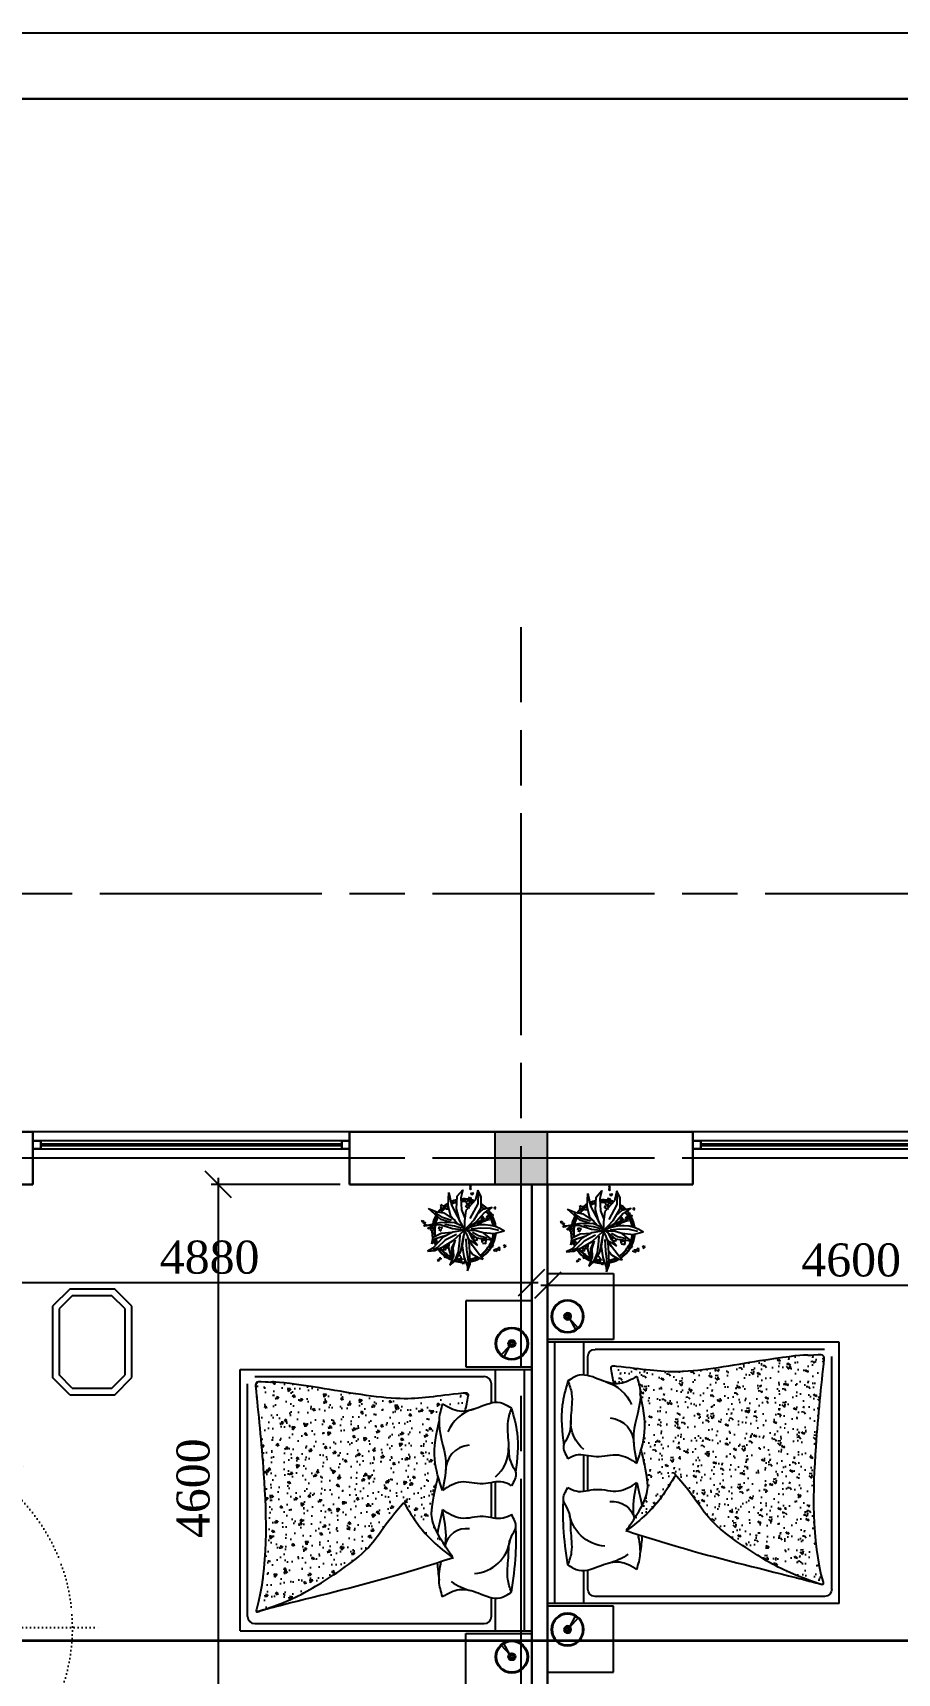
# Model space of a CAD drawing. Header units: inches. Extents: x 2870606 to 3671143, y -733551 to -473558.
# Drawn here: x 3389145 to 3395694, y -504323 to -491903 of the extents above; entities that cross this region are included whole.
import ezdxf

# ---------------------------------------------------------------- set-up
doc = ezdxf.new("R2010")
doc.units = ezdxf.units.IN
doc.header["$MEASUREMENT"] = 0
for name, pattern in [('ACAD_ISO07W100', [3, 0, -3]), ('ACAD_ISO08W100', [36, 24, -3, 6, -3]), ('NIEIOIAY', [0])]:
    doc.linetypes.add(name, pattern=pattern)
for name, color, linetype in [('100_FURNITURE', 25, 'Continuous'), ('A_Windows', 160, 'Continuous'), ('Trees', 92, 'Continuous')]:
    doc.layers.add(name, color=color, linetype=linetype)
doc.layers.add('Cashpo', color=25, linetype='Continuous', lineweight=25)
doc.styles.add('J~stule', font='dutch.ttf')
doc.dimstyles.new('J~style', dxfattribs={"dimscale": 100, "dimtxt": 2.5, "dimasz": 2, "dimexe": 0.55, "dimexo": 0.725, "dimtad": 1, "dimdec": 0, "dimdsep": 46, "dimtxsty": 'J~stule', "dimblk": 'OBLIQUE', "dimcen": 2, "dimdle": 0.5, "dimadec": 0, "dimazin": 0, "dimtfac": 1, "dimtdec": 0, "dimtmove": 0, "dimatfit": 3, "dimfxl": 1, "dimarcsym": 0})

# ---------------------------------------------------------------- blocks, each defined once
blk = doc.blocks.new('_Oblique')
at = {"color": 0, "linetype": 'ByBlock', "lineweight": -2}
blk.add_line((-0.5, -0.5), (0.5, 0.5), dxfattribs=at)
blk = doc.blocks.new('*D633')
at = {"color": 0, "lineweight": -2, "transparency": 16777216}
for p, q in [((3391473, -500623), (3390496, -500623)), ((3390551, -505273), (3390551, -500573)), ((3391435, -505223), (3390496, -505223))]:
    blk.add_line(p, q, dxfattribs=at)
at = {"layer": 'Defpoints', "color": 0, "lineweight": 35, "transparency": 16777216}
for p in [(3390551, -500623), (3391545, -500623), (3391507, -505223)]:
    blk.add_point(p, dxfattribs=at)
at = {"color": 0, "lineweight": -2, "transparency": 16777216, "xscale": 200, "yscale": 200, "zscale": 200}
for p, rotation in [((3390551, -500623), 90), ((3390551, -505223), 270)]:
    blk.add_blockref('_Oblique', p, dxfattribs=dict(at, rotation=rotation))
at = {"color": 0, "transparency": 16777216, "insert": (3390361, -502923), "char_height": 250, "attachment_point": 5, "rotation": 90, "style": 'J~stule'}
blk.add_mtext('4600', dxfattribs=at)
blk = doc.blocks.new('iy6tito6ot76o')
at = {"layer": '100_FURNITURE'}
h = blk.add_hatch(dxfattribs=at)
h.set_pattern_fill('AR-CONC', color=256, angle=180, style=0)
h.set_pattern_definition([(230, (2869573.83, 216895.09), (-182.18467, 15.9391), [19.05, -209.55]), (175, (2869573.83, 216895.1), (35.2428, -191.05664), [15.24, -167.64]), (280.451, (2869558.65, 216896.42), (-146.9425, -175.1167), [16.19, -178.09]), (226.1842, (2869573.83, 216844.3), (-271.079, 42.0423), [28.575, -314.325]), (276.6356, (2869551.24, 216847.8), (-237.4042, -247.4256), [24.285, -267.135]), (171.184, (2869573.83, 216844.3), (-237.4046, -247.4251), [22.86, -251.46]), (201, (2869548.43, 216856.99), (-151.6149, 102.2655), [19.05, -209.55]), (146, (2869548.43, 216857), (-61.802, -184.188), [15.24, -167.64]), (251.4514, (2869535.8, 216865.51), (-213.4165, -81.92286), [16.19, -178.09]), (217.5, (2869573.83, 216895.09), (-3.0886, -84.55504), [0, -165.608, 0, -170.18, 0, -168.275]), (187.5, (2869573.83, 216895.09), (-66.81966, -100.18057), [0, -97.028, 0, -161.798, 0, -64.135]), (147.5, (2869630.474, 216895.09), (-135.590595, 5.72874), [0, -63.5, 0, -198.12, 0, -262.89]), (137.5, (2869655.87, 216895.09), (-148.12918, -25.4265), [0, -82.55, 0, -131.572, 0, -186.69])])
edge = h.paths.add_edge_path()
edge.add_spline(control_points=[(2850367, 262864), (2850389, 262655), (2850441, 262170), (2850464, 261480), (2850367, 261149), (2850389, 261157), (2850404, 261162), (2850405, 261162)], knot_values=[5766.267478, 5766.267478, 5766.267478, 5766.267478, 6326.544882, 7063.125625, 7075.853468, 7104.137891, 7105.215597, 7105.215597, 7105.215597, 7105.215597], degree=3, periodic=0)
edge.add_spline(control_points=[(2850405, 261162), (2850593, 261225), (2850752, 261296), (2851288, 261646), (2851309, 261782), (2851491, 261983), (2851582, 261825), (2851683, 261708), (2851788, 261619), (2851870, 261557), (2851833, 261609), (2851812, 261639), (2851803, 261654)], knot_values=[7105.215597, 7105.215597, 7105.215597, 7105.215597, 7482.255608, 7822.118426, 8365.070605, 8376.683952, 8384.467459, 8620.875161, 8806.816714, 8824.217175, 8839.174614, 8855.523867, 8855.523867, 8855.523867, 8855.523867], degree=3, periodic=0)
edge.add_arc((2851966, 261616), 168, 526.9789, 526.98, ccw=False)
edge.add_spline(control_points=[(2851803, 261654), (2851779, 261690), (2851761, 261721), (2851746, 261748)], knot_values=[8855.523867, 8855.523867, 8855.523867, 8855.523867, 8895.532423, 8895.532423, 8895.532423, 8895.532423], degree=3, periodic=0)
edge.add_spline(control_points=[(2851746, 261748), (2851694, 261847), (2851704, 261964), (2851730, 262097), (2851752, 262174)], knot_values=[8895.532423, 8895.532423, 8895.532423, 8895.532423, 9041.086843, 9254.378307, 9254.378307, 9254.378307, 9254.378307], degree=3, periodic=0)
edge.add_spline(control_points=[(2851752, 262174), (2851739, 262219), (2851707, 262358), (2851737, 262502), (2851758, 262599)], knot_values=[94.285977, 94.285977, 94.285977, 94.285977, 220.862167, 485.908125, 485.908125, 485.908125, 485.908125], degree=3, periodic=0)
edge.add_spline(control_points=[(2851758, 262599), (2851758, 262604), (2851760, 262648), (2851772, 262691), (2851784, 262730)], knot_values=[0, 0, 0, 0, 13.110285, 122.324981, 122.324981, 122.324981, 122.324981], degree=3, periodic=0)
edge.add_spline(control_points=[(2851784, 262730), (2851826, 262706), (2851881, 262674), (2851941, 262674), (2851955, 262676)], knot_values=[0, 0, 0, 0, 126.546295, 167.288555, 167.288555, 167.288555, 167.288555], degree=3, periodic=0)
edge.add_spline(control_points=[(2851955, 262676), (2851965, 262711), (2851975, 262753), (2851982, 262813), (2851747, 262791), (2851480, 262735), (2850870, 262853), (2850439, 262907), (2850514, 262886), (2850371, 262899), (2850368, 262874), (2850367, 262864)], knot_values=[3985.05903, 3985.05903, 3985.05903, 3985.05903, 4080.88352, 4095.097586, 4129.948642, 4553.773643, 5047.299708, 5447.379817, 5706.978712, 5742.134282, 5766.267478, 5766.267478, 5766.267478, 5766.267478], degree=3, periodic=0)
for p, q in [((2852460, 263510), (2851960, 263510)), ((2851960, 263510), (2851960, 263009)), ((2852460, 263009), (2852460, 263510)), ((2852226, 263094), (2852294, 263170)), ((2852294, 263170), (2852245, 263080)), ((2850252, 261010), (2850252, 262990)), ((2850252, 262990), (2852460, 262990)), ((2850362, 262935), (2852100, 262935)), ((2851960, 263009), (2852460, 263009)), ((2852185, 262741), (2852185, 262990)), ((2852405, 261010), (2852405, 262990)), ((2852460, 261010), (2852460, 262990)), ((2850307, 261120), (2850307, 262880)), ((2852155, 262737), (2852155, 262880)), ((2852155, 261867), (2852155, 262132)), ((2852185, 261862), (2852185, 262137)), ((2852155, 261120), (2852155, 261263)), ((2852185, 261010), (2852185, 261258)), ((2850252, 261010), (2852460, 261010)), ((2850362, 261065), (2852100, 261065)), ((2851960, 260490), (2851960, 260990)), ((2851960, 260990), (2852460, 260990)), ((2852460, 260990), (2852460, 260490)), ((2852226, 260905), (2852294, 260830)), ((2852294, 260830), (2852245, 260920)), ((2852460, 260490), (2851960, 260490))]:
    blk.add_line(p, q, dxfattribs=at)
for centre, radius in [((2852309, 263185), 123), ((2852309, 263185), 117), ((2852309, 263185), 27), ((2852309, 263185), 21.3), ((2852309, 263185), 10), ((2852309, 260814), 123), ((2852309, 260814), 117), ((2852309, 260814), 27), ((2852309, 260814), 21.3), ((2852309, 260814), 10)]:
    blk.add_circle(centre, radius, dxfattribs=at)
for centre, radius, start, end in [((2852100, 262880), 55, 0, 90), ((2852103, 262398), 303, 106.1016, 156.9049), ((2852003, 262221), 196, 95.3037, 182.1083), ((2852009, 262387), 275, 310.1552, 1.8905), ((2851966, 261616), 168, 82.3063, 166.9792), ((2852005, 261737), 293, 274.1611, 352.3438), ((2852099, 261736), 432, 234.7782, 256.1183), ((2850362, 261120), 55, 180, 270), ((2852100, 261120), 55, 270, 0)]:
    blk.add_arc(centre, radius, start, end, dxfattribs=at)
for points, knots in [([(2851955, 262676), (2851965, 262711), (2851975, 262753), (2851982, 262813), (2851747, 262791), (2851480, 262735), (2850870, 262853), (2850439, 262907), (2850514, 262886), (2850371, 262899), (2850368, 262874), (2850367, 262864)], [3985.05903, 3985.05903, 3985.05903, 3985.05903, 4080.88352, 4095.097586, 4129.948642, 4553.773643, 5047.299708, 5447.379817, 5706.978712, 5742.134282, 5766.267478, 5766.267478, 5766.267478, 5766.267478]), ([(2850367, 262864), (2850389, 262655), (2850441, 262170), (2850464, 261480), (2850367, 261149), (2850586, 261222), (2850752, 261296), (2851288, 261646), (2851309, 261782), (2851491, 261983), (2851582, 261825), (2851683, 261708), (2851788, 261619), (2851870, 261557), (2851692, 261806), (2851700, 261943), (2851730, 262097), (2851752, 262174)], [5766.267478, 5766.267478, 5766.267478, 5766.267478, 6326.544882, 7063.125625, 7075.853468, 7104.137891, 7482.255608, 7822.118426, 8365.070605, 8376.683952, 8384.467459, 8620.875161, 8806.816714, 8824.217175, 8839.174614, 9041.086843, 9254.378307, 9254.378307, 9254.378307, 9254.378307]), ([(2851803, 261654), (2851806, 261671), (2851818, 261761), (2851799, 261852), (2851784, 261926)], [355.798164, 355.798164, 355.798164, 355.798164, 402.016842, 604.685285, 604.685285, 604.685285, 604.685285]), ([(2851784, 261269), (2851772, 261308), (2851747, 261396), (2851764, 261485), (2851775, 261535)], [0, 0, 0, 0, 109.214696, 246.634525, 246.634525, 246.634525, 246.634525])]:
    blk.add_open_spline(points, degree=3, knots=knots, dxfattribs=at)
for points in [[(2851784, 262730), (2851758, 262613), (2851809, 262295), (2851784, 262074)], [(2851784, 262730), (2851912, 262676), (2852055, 262702), (2852221, 262739), (2852306, 262696)], [(2852306, 262696), (2852278, 262599), (2852283, 262434), (2852306, 262275), (2852339, 262207), (2852306, 262109)], [(2852306, 262696), (2852349, 262509), (2852338, 262211)], [(2851784, 262074), (2851725, 262309), (2851758, 262599)], [(2852306, 262109), (2852244, 262136), (2852092, 262124), (2851923, 262136), (2851784, 262074)], [(2852306, 261890), (2852244, 261863), (2852092, 261875), (2851923, 261863), (2851784, 261926)], [(2852306, 261303), (2852278, 261400), (2852283, 261565), (2852306, 261724), (2852339, 261792), (2852306, 261890)], [(2852306, 261303), (2852339, 261586), (2852340, 261807)], [(2851867, 261563), (2851469, 261440), (2850580, 261207), (2850379, 261155)], [(2851784, 261269), (2851912, 261323), (2852055, 261297), (2852221, 261260), (2852306, 261303)]]:
    blk.add_spline(points, degree=3, dxfattribs=at)
for points in [[(2851784, 261926), (2851769, 261867), (2851755, 261808), (2851746, 261748)], [(2851744, 261525), (2851747, 261482), (2851753, 261439), (2851758, 261395)]]:
    blk.add_open_spline(points, degree=3, dxfattribs=at)
blk = doc.blocks.new('RIK6IR')
at = {"layer": '100_FURNITURE'}
for p, q in [((2806978, 163564), (2806849, 163435)), ((2806999, 163514), (2806899, 163414)), ((2807519, 163564), (2806978, 163564)), ((2807499, 163514), (2806999, 163514)), ((2807599, 163414), (2807499, 163514)), ((2807649, 163435), (2807519, 163564)), ((2806849, 163435), (2806849, 163094)), ((2806899, 163414), (2806899, 163114)), ((2807599, 163114), (2807599, 163414)), ((2807649, 163094), (2807649, 163435)), ((2806849, 163094), (2806978, 162964)), ((2806899, 163114), (2806999, 163014)), ((2807599, 163114), (2807499, 163014)), ((2807649, 163094), (2807519, 162964)), ((2806978, 162964), (2807519, 162964)), ((2806999, 163014), (2807499, 163014))]:
    blk.add_line(p, q, dxfattribs=at)
blk = doc.blocks.new('chdhdgh')
at = {"linetype": 'ACAD_ISO07W100', "ltscale": 10}
for q in [(2557764, -523235), (2558335, -524460), (2557764, -525686)]:
    blk.add_line((2556735, -524460), q, dxfattribs=at)
at = {"linetype": 'NIEIOIAY'}
for p, q in [((2557295, -523660), (2556735, -523660)), ((2557295, -523660), (2556735, -523660)), ((2556735, -523660), (2556735, -525260)), ((2557295, -523717), (2557295, -523660)), ((2557295, -523717), (2557295, -523660)), ((2557295, -525203), (2557295, -525260)), ((2557295, -525203), (2557295, -525260)), ((2556735, -525260), (2557295, -525260)), ((2556735, -525260), (2557295, -525260))]:
    blk.add_line(p, q, dxfattribs=at)
at = {"linetype": 'Continuous'}
for p, q in [((2557246, -523744), (2557245, -523749)), ((2557246, -523744), (2557245, -523749)), ((2557247, -523739), (2557246, -523744)), ((2557247, -523739), (2557246, -523744)), ((2557250, -523734), (2557247, -523739)), ((2557250, -523734), (2557247, -523739)), ((2557254, -523728), (2557250, -523734)), ((2557254, -523728), (2557250, -523734)), ((2557260, -523724), (2557254, -523728)), ((2557260, -523724), (2557254, -523728)), ((2557256, -523744), (2557255, -523749)), ((2557256, -523744), (2557255, -523749)), ((2557257, -523739), (2557256, -523744)), ((2557257, -523739), (2557256, -523744)), ((2557259, -523734), (2557257, -523739)), ((2557259, -523734), (2557257, -523739)), ((2557264, -523728), (2557259, -523734)), ((2557264, -523728), (2557259, -523734)), ((2557266, -523721), (2557260, -523724)), ((2557266, -523721), (2557260, -523724)), ((2557270, -523724), (2557264, -523728)), ((2557270, -523724), (2557264, -523728)), ((2557272, -523719), (2557266, -523721)), ((2557272, -523719), (2557266, -523721)), ((2557275, -523721), (2557270, -523724)), ((2557275, -523721), (2557270, -523724)), ((2557277, -523718), (2557272, -523719)), ((2557277, -523718), (2557272, -523719)), ((2557281, -523719), (2557275, -523721)), ((2557281, -523719), (2557275, -523721)), ((2557281, -523717), (2557277, -523718)), ((2557281, -523717), (2557277, -523718)), ((2557284, -523717), (2557281, -523717)), ((2557284, -523717), (2557281, -523717)), ((2557287, -523718), (2557281, -523719)), ((2557287, -523718), (2557281, -523719)), ((2557285, -523717), (2557284, -523717)), ((2557285, -523717), (2557284, -523717)), ((2557291, -523717), (2557287, -523718)), ((2557291, -523717), (2557287, -523718)), ((2557294, -523717), (2557291, -523717)), ((2557294, -523717), (2557291, -523717)), ((2557295, -523717), (2557294, -523717)), ((2557295, -523717), (2557294, -523717)), ((2557245, -523749), (2557245, -523755)), ((2557245, -523749), (2557245, -523755)), ((2557245, -523755), (2557246, -523761)), ((2557245, -523755), (2557246, -523761)), ((2557246, -523761), (2557247, -523766)), ((2557246, -523761), (2557247, -523766)), ((2557247, -523766), (2557248, -523772)), ((2557247, -523766), (2557248, -523772)), ((2557248, -523772), (2557250, -523778)), ((2557248, -523772), (2557250, -523778)), ((2557250, -523778), (2557258, -523814)), ((2557250, -523778), (2557258, -523814)), ((2557255, -523749), (2557255, -523755)), ((2557255, -523749), (2557255, -523755)), ((2557255, -523755), (2557256, -523761)), ((2557255, -523755), (2557256, -523761)), ((2557256, -523761), (2557257, -523766)), ((2557256, -523761), (2557257, -523766)), ((2557257, -523766), (2557258, -523772)), ((2557257, -523766), (2557258, -523772)), ((2557258, -523772), (2557259, -523778)), ((2557258, -523772), (2557259, -523778)), ((2557258, -523814), (2557264, -523850)), ((2557258, -523814), (2557264, -523850)), ((2557259, -523778), (2557268, -523814)), ((2557259, -523778), (2557268, -523814)), ((2557264, -523850), (2557270, -523887)), ((2557264, -523850), (2557270, -523887)), ((2557268, -523814), (2557274, -523850)), ((2557268, -523814), (2557274, -523850)), ((2557274, -523850), (2557280, -523887)), ((2557274, -523850), (2557280, -523887)), ((2557270, -523887), (2557275, -523923)), ((2557270, -523887), (2557275, -523923)), ((2557275, -523923), (2557278, -523960)), ((2557275, -523923), (2557278, -523960)), ((2557278, -523960), (2557281, -523997)), ((2557278, -523960), (2557281, -523997)), ((2557280, -523887), (2557285, -523923)), ((2557280, -523887), (2557285, -523923)), ((2557285, -523923), (2557288, -523960)), ((2557285, -523923), (2557288, -523960)), ((2557288, -523960), (2557291, -523997)), ((2557288, -523960), (2557291, -523997)), ((2557281, -523997), (2557284, -524034)), ((2557281, -523997), (2557284, -524034)), ((2557284, -524117), (2557281, -524127)), ((2557284, -524117), (2557281, -524127)), ((2557284, -524034), (2557285, -524071)), ((2557284, -524034), (2557285, -524071)), ((2557285, -524106), (2557284, -524117)), ((2557285, -524106), (2557284, -524117)), ((2557285, -524071), (2557286, -524083)), ((2557285, -524071), (2557286, -524083)), ((2557286, -524095), (2557285, -524106)), ((2557286, -524095), (2557285, -524106)), ((2557286, -524083), (2557286, -524095)), ((2557286, -524083), (2557286, -524095)), ((2557291, -523997), (2557293, -524034)), ((2557291, -523997), (2557293, -524034)), ((2557293, -524117), (2557291, -524127)), ((2557293, -524117), (2557291, -524127)), ((2557293, -524034), (2557295, -524071)), ((2557293, -524034), (2557295, -524071)), ((2557295, -524106), (2557293, -524117)), ((2557295, -524106), (2557293, -524117)), ((2557295, -524071), (2557296, -524083)), ((2557295, -524071), (2557296, -524083)), ((2557296, -524095), (2557295, -524106)), ((2557296, -524095), (2557295, -524106)), ((2557296, -524083), (2557296, -524095)), ((2557296, -524083), (2557296, -524095)), ((2557238, -524162), (2557237, -524170)), ((2557238, -524162), (2557237, -524170)), ((2557237, -524170), (2557237, -524178)), ((2557237, -524170), (2557237, -524178)), ((2557237, -524178), (2557239, -524188)), ((2557237, -524178), (2557239, -524188)), ((2557242, -524155), (2557238, -524162)), ((2557242, -524155), (2557238, -524162)), ((2557239, -524188), (2557242, -524198)), ((2557239, -524188), (2557242, -524198)), ((2557250, -524151), (2557242, -524155)), ((2557250, -524151), (2557242, -524155)), ((2557242, -524198), (2557246, -524209)), ((2557242, -524198), (2557246, -524209)), ((2557246, -524209), (2557250, -524219)), ((2557246, -524209), (2557250, -524219)), ((2557248, -524162), (2557247, -524170)), ((2557248, -524162), (2557247, -524170)), ((2557247, -524170), (2557247, -524178)), ((2557247, -524170), (2557247, -524178)), ((2557247, -524178), (2557249, -524188)), ((2557247, -524178), (2557249, -524188)), ((2557252, -524155), (2557248, -524162)), ((2557252, -524155), (2557248, -524162)), ((2557249, -524188), (2557252, -524198)), ((2557249, -524188), (2557252, -524198)), ((2557251, -524150), (2557250, -524151)), ((2557251, -524150), (2557250, -524151)), ((2557250, -524219), (2557263, -524268)), ((2557250, -524219), (2557263, -524268)), ((2557252, -524150), (2557251, -524150)), ((2557252, -524150), (2557251, -524150)), ((2557254, -524149), (2557252, -524150)), ((2557254, -524149), (2557252, -524150)), ((2557259, -524151), (2557252, -524155)), ((2557259, -524151), (2557252, -524155)), ((2557252, -524198), (2557256, -524209)), ((2557252, -524198), (2557256, -524209)), ((2557255, -524149), (2557254, -524149)), ((2557255, -524149), (2557254, -524149)), ((2557257, -524148), (2557255, -524149)), ((2557257, -524148), (2557255, -524149)), ((2557256, -524209), (2557259, -524219)), ((2557256, -524209), (2557259, -524219)), ((2557258, -524148), (2557257, -524148)), ((2557258, -524148), (2557257, -524148)), ((2557259, -524147), (2557258, -524148)), ((2557259, -524147), (2557258, -524148)), ((2557261, -524147), (2557259, -524147)), ((2557261, -524147), (2557259, -524147)), ((2557261, -524150), (2557259, -524151)), ((2557261, -524150), (2557259, -524151)), ((2557259, -524219), (2557273, -524268)), ((2557259, -524219), (2557273, -524268)), ((2557270, -524142), (2557261, -524147)), ((2557270, -524142), (2557261, -524147)), ((2557262, -524150), (2557261, -524150)), ((2557262, -524150), (2557261, -524150)), ((2557264, -524149), (2557262, -524150)), ((2557264, -524149), (2557262, -524150)), ((2557265, -524149), (2557264, -524149)), ((2557265, -524149), (2557264, -524149)), ((2557266, -524148), (2557265, -524149)), ((2557266, -524148), (2557265, -524149)), ((2557268, -524148), (2557266, -524148)), ((2557268, -524148), (2557266, -524148)), ((2557269, -524147), (2557268, -524148)), ((2557269, -524147), (2557268, -524148)), ((2557271, -524147), (2557269, -524147)), ((2557271, -524147), (2557269, -524147)), ((2557276, -524135), (2557270, -524142)), ((2557276, -524135), (2557270, -524142)), ((2557279, -524142), (2557271, -524147)), ((2557279, -524142), (2557271, -524147)), ((2557281, -524127), (2557276, -524135)), ((2557281, -524127), (2557276, -524135)), ((2557286, -524135), (2557279, -524142)), ((2557286, -524135), (2557279, -524142)), ((2557291, -524127), (2557286, -524135)), ((2557291, -524127), (2557286, -524135)), ((2557263, -524268), (2557273, -524322)), ((2557263, -524268), (2557273, -524322)), ((2557273, -524268), (2557283, -524322)), ((2557273, -524268), (2557283, -524322)), ((2557273, -524322), (2557280, -524377)), ((2557273, -524322), (2557280, -524377)), ((2557283, -524322), (2557289, -524377)), ((2557283, -524322), (2557289, -524377)), ((2557280, -524377), (2557283, -524432)), ((2557280, -524377), (2557283, -524432)), ((2557280, -524544), (2557283, -524489)), ((2557280, -524544), (2557283, -524489)), ((2557283, -524432), (2557285, -524485)), ((2557283, -524432), (2557285, -524485)), ((2557283, -524489), (2557285, -524436)), ((2557283, -524489), (2557285, -524436)), ((2557289, -524377), (2557293, -524432)), ((2557289, -524377), (2557293, -524432)), ((2557289, -524544), (2557293, -524489)), ((2557289, -524544), (2557293, -524489)), ((2557293, -524432), (2557294, -524460)), ((2557293, -524432), (2557294, -524460)), ((2557293, -524489), (2557294, -524460)), ((2557293, -524489), (2557294, -524460)), ((2557263, -524653), (2557273, -524599)), ((2557263, -524653), (2557273, -524599)), ((2557273, -524599), (2557280, -524544)), ((2557273, -524599), (2557280, -524544)), ((2557273, -524653), (2557283, -524599)), ((2557273, -524653), (2557283, -524599)), ((2557283, -524599), (2557289, -524544)), ((2557283, -524599), (2557289, -524544)), ((2557237, -524742), (2557239, -524733)), ((2557237, -524742), (2557239, -524733)), ((2557239, -524733), (2557242, -524722)), ((2557239, -524733), (2557242, -524722)), ((2557242, -524722), (2557246, -524712)), ((2557242, -524722), (2557246, -524712)), ((2557246, -524712), (2557250, -524702)), ((2557246, -524712), (2557250, -524702)), ((2557247, -524742), (2557249, -524733)), ((2557247, -524742), (2557249, -524733)), ((2557249, -524733), (2557252, -524722)), ((2557249, -524733), (2557252, -524722)), ((2557250, -524702), (2557263, -524653)), ((2557250, -524702), (2557263, -524653)), ((2557252, -524722), (2557256, -524712)), ((2557252, -524722), (2557256, -524712)), ((2557256, -524712), (2557259, -524702)), ((2557256, -524712), (2557259, -524702)), ((2557259, -524702), (2557273, -524653)), ((2557259, -524702), (2557273, -524653)), ((2557237, -524751), (2557237, -524742)), ((2557237, -524751), (2557237, -524742)), ((2557238, -524759), (2557237, -524751)), ((2557238, -524759), (2557237, -524751)), ((2557242, -524765), (2557238, -524759)), ((2557242, -524765), (2557238, -524759)), ((2557250, -524770), (2557242, -524765)), ((2557250, -524770), (2557242, -524765)), ((2557247, -524751), (2557247, -524742)), ((2557247, -524751), (2557247, -524742)), ((2557248, -524759), (2557247, -524751)), ((2557248, -524759), (2557247, -524751)), ((2557252, -524765), (2557248, -524759)), ((2557252, -524765), (2557248, -524759)), ((2557251, -524771), (2557250, -524770)), ((2557251, -524771), (2557250, -524770)), ((2557252, -524771), (2557251, -524771)), ((2557252, -524771), (2557251, -524771)), ((2557259, -524770), (2557252, -524765)), ((2557259, -524770), (2557252, -524765)), ((2557254, -524772), (2557252, -524771)), ((2557254, -524772), (2557252, -524771)), ((2557255, -524772), (2557254, -524772)), ((2557255, -524772), (2557254, -524772)), ((2557257, -524773), (2557255, -524772)), ((2557257, -524773), (2557255, -524772)), ((2557258, -524773), (2557257, -524773)), ((2557258, -524773), (2557257, -524773)), ((2557259, -524773), (2557258, -524773)), ((2557259, -524773), (2557258, -524773)), ((2557261, -524771), (2557259, -524770)), ((2557261, -524771), (2557259, -524770)), ((2557261, -524774), (2557259, -524773)), ((2557261, -524774), (2557259, -524773)), ((2557262, -524771), (2557261, -524771)), ((2557262, -524771), (2557261, -524771)), ((2557270, -524779), (2557261, -524774)), ((2557270, -524779), (2557261, -524774)), ((2557264, -524772), (2557262, -524771)), ((2557264, -524772), (2557262, -524771)), ((2557265, -524772), (2557264, -524772)), ((2557265, -524772), (2557264, -524772)), ((2557266, -524773), (2557265, -524772)), ((2557266, -524773), (2557265, -524772)), ((2557268, -524773), (2557266, -524773)), ((2557268, -524773), (2557266, -524773)), ((2557269, -524773), (2557268, -524773)), ((2557269, -524773), (2557268, -524773)), ((2557271, -524774), (2557269, -524773)), ((2557271, -524774), (2557269, -524773)), ((2557276, -524786), (2557270, -524779)), ((2557276, -524786), (2557270, -524779)), ((2557279, -524779), (2557271, -524774)), ((2557279, -524779), (2557271, -524774)), ((2557281, -524794), (2557276, -524786)), ((2557281, -524794), (2557276, -524786)), ((2557286, -524786), (2557279, -524779)), ((2557286, -524786), (2557279, -524779)), ((2557284, -524804), (2557281, -524794)), ((2557284, -524804), (2557281, -524794)), ((2557285, -524815), (2557284, -524804)), ((2557285, -524815), (2557284, -524804)), ((2557284, -524886), (2557285, -524849)), ((2557284, -524886), (2557285, -524849)), ((2557286, -524826), (2557285, -524815)), ((2557286, -524826), (2557285, -524815)), ((2557285, -524849), (2557286, -524838)), ((2557285, -524849), (2557286, -524838)), ((2557291, -524794), (2557286, -524786)), ((2557291, -524794), (2557286, -524786)), ((2557286, -524838), (2557286, -524826)), ((2557286, -524838), (2557286, -524826)), ((2557293, -524804), (2557291, -524794)), ((2557293, -524804), (2557291, -524794)), ((2557295, -524815), (2557293, -524804)), ((2557295, -524815), (2557293, -524804)), ((2557293, -524886), (2557295, -524849)), ((2557293, -524886), (2557295, -524849)), ((2557296, -524826), (2557295, -524815)), ((2557296, -524826), (2557295, -524815)), ((2557295, -524849), (2557296, -524838)), ((2557295, -524849), (2557296, -524838)), ((2557296, -524838), (2557296, -524826)), ((2557296, -524838), (2557296, -524826)), ((2557275, -524997), (2557278, -524960)), ((2557275, -524997), (2557278, -524960)), ((2557278, -524960), (2557281, -524923)), ((2557278, -524960), (2557281, -524923)), ((2557281, -524923), (2557284, -524886)), ((2557281, -524923), (2557284, -524886)), ((2557285, -524997), (2557288, -524960)), ((2557285, -524997), (2557288, -524960)), ((2557288, -524960), (2557291, -524923)), ((2557288, -524960), (2557291, -524923)), ((2557291, -524923), (2557293, -524886)), ((2557291, -524923), (2557293, -524886)), ((2557250, -525143), (2557258, -525107)), ((2557250, -525143), (2557258, -525107)), ((2557258, -525107), (2557264, -525071)), ((2557258, -525107), (2557264, -525071)), ((2557259, -525143), (2557268, -525107)), ((2557259, -525143), (2557268, -525107)), ((2557264, -525071), (2557270, -525034)), ((2557264, -525071), (2557270, -525034)), ((2557268, -525107), (2557274, -525071)), ((2557268, -525107), (2557274, -525071)), ((2557270, -525034), (2557275, -524997)), ((2557270, -525034), (2557275, -524997)), ((2557274, -525071), (2557280, -525034)), ((2557274, -525071), (2557280, -525034)), ((2557280, -525034), (2557285, -524997)), ((2557280, -525034), (2557285, -524997)), ((2557245, -525166), (2557246, -525160)), ((2557245, -525166), (2557246, -525160)), ((2557245, -525171), (2557245, -525166)), ((2557245, -525171), (2557245, -525166)), ((2557246, -525177), (2557245, -525171)), ((2557246, -525177), (2557245, -525171)), ((2557246, -525160), (2557247, -525154)), ((2557246, -525160), (2557247, -525154)), ((2557247, -525182), (2557246, -525177)), ((2557247, -525182), (2557246, -525177)), ((2557247, -525154), (2557248, -525149)), ((2557247, -525154), (2557248, -525149)), ((2557250, -525187), (2557247, -525182)), ((2557250, -525187), (2557247, -525182)), ((2557248, -525149), (2557250, -525143)), ((2557248, -525149), (2557250, -525143)), ((2557254, -525193), (2557250, -525187)), ((2557254, -525193), (2557250, -525187)), ((2557260, -525197), (2557254, -525193)), ((2557260, -525197), (2557254, -525193)), ((2557255, -525166), (2557256, -525160)), ((2557255, -525166), (2557256, -525160)), ((2557255, -525171), (2557255, -525166)), ((2557255, -525171), (2557255, -525166)), ((2557256, -525177), (2557255, -525171)), ((2557256, -525177), (2557255, -525171)), ((2557256, -525160), (2557257, -525154)), ((2557256, -525160), (2557257, -525154)), ((2557257, -525182), (2557256, -525177)), ((2557257, -525182), (2557256, -525177)), ((2557257, -525154), (2557258, -525149)), ((2557257, -525154), (2557258, -525149)), ((2557259, -525187), (2557257, -525182)), ((2557259, -525187), (2557257, -525182)), ((2557258, -525149), (2557259, -525143)), ((2557258, -525149), (2557259, -525143)), ((2557264, -525193), (2557259, -525187)), ((2557264, -525193), (2557259, -525187)), ((2557266, -525200), (2557260, -525197)), ((2557266, -525200), (2557260, -525197)), ((2557270, -525197), (2557264, -525193)), ((2557270, -525197), (2557264, -525193)), ((2557272, -525202), (2557266, -525200)), ((2557272, -525202), (2557266, -525200)), ((2557275, -525200), (2557270, -525197)), ((2557275, -525200), (2557270, -525197)), ((2557277, -525203), (2557272, -525202)), ((2557277, -525203), (2557272, -525202)), ((2557281, -525202), (2557275, -525200)), ((2557281, -525202), (2557275, -525200)), ((2557281, -525203), (2557277, -525203)), ((2557281, -525203), (2557277, -525203)), ((2557287, -525203), (2557281, -525202)), ((2557287, -525203), (2557281, -525202)), ((2557284, -525203), (2557281, -525203)), ((2557284, -525203), (2557281, -525203)), ((2557285, -525203), (2557284, -525203)), ((2557285, -525203), (2557284, -525203)), ((2557291, -525203), (2557287, -525203)), ((2557291, -525203), (2557287, -525203)), ((2557294, -525203), (2557291, -525203)), ((2557294, -525203), (2557291, -525203)), ((2557295, -525203), (2557294, -525203)), ((2557295, -525203), (2557294, -525203))]:
    blk.add_line(p, q, dxfattribs=at)
at = {"linetype": 'ByBlock'}
blk.add_lwpolyline([(2556785, -524917), (2556785, -524004), (2556946, -524004), (2556946, -524917)], close=True, dxfattribs=at)
at = {"linetype": 'ACAD_ISO07W100', "ltscale": 10}
blk.add_arc((2556735, -524460), 1400, 305.9998, 54.0002, dxfattribs=at)
blk = doc.blocks.new('cvetok')
at = {"layer": 'Cashpo', "lineweight": 30, "ltscale": 0.1}
for centre, major_axis, start_param, end_param in [((94658, 171878), (170, -170), 3.024703, 3.316562), ((94658, 171878), (-158, -158), 4.624923, 4.873501), ((94658, 171878), (170, -170), 2.755823, 2.987251), ((94658, 171878), (-158, -158), 4.327905, 4.569763), ((94658, 171878), (170, -170), 2.400873, 2.651128), ((94658, 171878), (-158, -158), 4.034231, 4.174743), ((94658, 171878), (-170, -170), 3.409984, 3.737026), ((94658, 171878), (-158, -158), 3.449429, 3.724418), ((94658, 171878), (-158, -158), 3.03563, 3.35015), ((94658, 171878), (-170, -170), 3.019498, 3.341375), ((94658, 171878), (-170, -170), 2.966211, 2.998209), ((94658, 171878), (170, -170), 3.717694, 3.950919), ((94658, 171878), (170, -170), 3.458664, 3.61719), ((94659, 171883), (158, -158), 3.767296, 4.146619), ((94658, 171878), (158, -158), 3.482746, 3.649771), ((94658, 171878), (-158, -158), 2.449339, 2.938254), ((94658, 171878), (-170, -170), 2.892081, 2.958014), ((94658, 171878), (-170, -170), 2.431898, 2.830481), ((94658, 171878), (170, -170), 4.008914, 4.104644), ((94658, 171878), (170, -170), 4.142062, 4.429809), ((94658, 171878), (-158, -158), 5.746791, 5.985086), ((94658, 171878), (158, -158), 0.066528, 0.61373), ((94658, 171878), (170, -170), 0.291978, 0.654909), ((94658, 171878), (170, -170), 4.559068, 4.718123), ((94658, 171878), (-158, -158), 6.166573, 6.379453), ((94658, 171878), (170, -170), 4.823255, 4.978325), ((94658, 171878), (170, -170), -1.220089, -1.010216), ((94658, 171878), (158, -158), -1.237744, -1.029908), ((94658, 171878), (158, -158), -0.889995, -0.67916), ((94658, 171878), (158, -158), -0.609448, -0.475122), ((94658, 171878), (170, -170), -0.592307, -0.44413), ((94658, 171878), (-158, -158), 1.402226, 1.533974), ((94658, 171878), (-170, -170), 1.354065, 1.580489), ((94658, 171878), (170, -170), 0.075749, 0.183167), ((94658, 171878), (170, -170), -0.886086, -0.617507)]:
    blk.add_ellipse(centre, major_axis=major_axis, ratio=1, start_param=start_param, end_param=end_param, dxfattribs=at)
at = {"layer": 'Trees', "ltscale": 10}
for p, q in [((94577, 172068), (94551, 172140)), ((94551, 172140), (94596, 172088)), ((94551, 172140), (94605, 172093)), ((94657, 172074), (94683, 172148)), ((94683, 172148), (94684, 172183)), ((94684, 172183), (94704, 172132)), ((94688, 172110), (94692, 172145)), ((94380, 172032), (94437, 172027)), ((94422, 172010), (94380, 172032)), ((94454, 172008), (94422, 172022)), ((94437, 172027), (94503, 171997)), ((94457, 172108), (94461, 172102)), ((94463, 172105), (94457, 172108)), ((94461, 172102), (94457, 172100)), ((94457, 172100), (94461, 172100)), ((94461, 172100), (94459, 172096)), ((94459, 172096), (94468, 172097)), ((94464, 172108), (94463, 172105)), ((94465, 172105), (94464, 172108)), ((94469, 172107), (94465, 172105)), ((94468, 172098), (94469, 172107)), ((94471, 172095), (94474, 172089)), ((94476, 172092), (94471, 172095)), ((94474, 172089), (94471, 172087)), ((94471, 172087), (94475, 172087)), ((94475, 172087), (94473, 172083)), ((94473, 172083), (94481, 172084)), ((94478, 172095), (94476, 172092)), ((94479, 172091), (94478, 172095)), ((94483, 172094), (94479, 172091)), ((94482, 172085), (94483, 172094)), ((94497, 172023), (94509, 172021)), ((94506, 172016), (94497, 172023)), ((94502, 172012), (94506, 172016)), ((94504, 172074), (94510, 172074)), ((94511, 172065), (94504, 172074)), ((94508, 172078), (94512, 172076)), ((94510, 172074), (94508, 172078)), ((94509, 172021), (94510, 172027)), ((94510, 172057), (94515, 172048)), ((94516, 172057), (94510, 172057)), ((94510, 172027), (94513, 172021)), ((94512, 172076), (94515, 172083)), ((94522, 172069), (94512, 172064)), ((94513, 172021), (94518, 172026)), ((94515, 172083), (94516, 172074)), ((94515, 172062), (94516, 172057)), ((94518, 172059), (94515, 172062)), ((94516, 172074), (94521, 172075)), ((94521, 172075), (94517, 172072)), ((94517, 172072), (94522, 172069)), ((94517, 172047), (94528, 172051)), ((94524, 172065), (94518, 172059)), ((94518, 172026), (94521, 172012)), ((94523, 172057), (94524, 172065)), ((94527, 172056), (94523, 172057)), ((94523, 172054), (94527, 172056)), ((94528, 172051), (94523, 172054)), ((94564, 172082), (94542, 172010)), ((94562, 172008), (94564, 172082)), ((94573, 172006), (94577, 172068)), ((94596, 172088), (94615, 172039)), ((94615, 172089), (94597, 172096)), ((94597, 172096), (94610, 172081)), ((94610, 172081), (94601, 172073)), ((94601, 172073), (94613, 172075)), ((94613, 172075), (94609, 172062)), ((94609, 172062), (94632, 172069)), ((94618, 172098), (94615, 172089)), ((94615, 172039), (94627, 171950)), ((94621, 172089), (94618, 172098)), ((94619, 172065), (94633, 172033)), ((94631, 172099), (94621, 172089)), ((94642, 172108), (94630, 172104)), ((94630, 172104), (94648, 172088)), ((94634, 172073), (94631, 172099)), ((94633, 172033), (94656, 171910)), ((94635, 172116), (94642, 172108)), ((94646, 172113), (94635, 172116)), ((94644, 171992), (94657, 172074)), ((94652, 172132), (94646, 172113)), ((94656, 172114), (94652, 172132)), ((94652, 172089), (94666, 172100)), ((94665, 172116), (94656, 172114)), ((94660, 172108), (94665, 172116)), ((94668, 172106), (94660, 172108)), ((94672, 171939), (94676, 172024)), ((94676, 172024), (94688, 172110)), ((94702, 172039), (94696, 171961)), ((94699, 172022), (94723, 172055)), ((94704, 172132), (94702, 172039)), ((94723, 172055), (94778, 172087)), ((94773, 172057), (94723, 171991)), ((94804, 172093), (94773, 172057)), ((94778, 172087), (94804, 172093)), ((94828, 172019), (94839, 172017)), ((94838, 172001), (94828, 172019)), ((94837, 172024), (94843, 172020)), ((94839, 172017), (94837, 172024)), ((94843, 172020), (94851, 172031)), ((94851, 172031), (94850, 172016)), ((94850, 172016), (94858, 172015)), ((94887, 172032), (94889, 172018)), ((94894, 172029), (94887, 172032)), ((94891, 172017), (94906, 172016)), ((94894, 172035), (94894, 172029)), ((94897, 172030), (94894, 172035)), ((94907, 172036), (94897, 172030)), ((94901, 172022), (94907, 172024)), ((94906, 172016), (94901, 172022)), ((94902, 172026), (94907, 172036)), ((94907, 172024), (94902, 172026)), ((94910, 172023), (94918, 172020)), ((94915, 172008), (94910, 172023)), ((94917, 172025), (94921, 172021)), ((94918, 172020), (94917, 172025)), ((94921, 172021), (94929, 172029)), ((94929, 172029), (94926, 172018)), ((94926, 172018), (94932, 172016)), ((94932, 172016), (94926, 172014)), ((94414, 171978), (94424, 171926)), ((94435, 171942), (94414, 171978)), ((94499, 171928), (94422, 172010)), ((94424, 171926), (94485, 171896)), ((94529, 171912), (94435, 171942)), ((94515, 171950), (94454, 172008)), ((94485, 171896), (94569, 171890)), ((94573, 171888), (94499, 171928)), ((94508, 172012), (94502, 172012)), ((94503, 171997), (94575, 171953)), ((94505, 172005), (94508, 172012)), ((94520, 172010), (94505, 172005)), ((94602, 171906), (94515, 171950)), ((94518, 172006), (94530, 172004)), ((94527, 171999), (94518, 172006)), ((94523, 171995), (94527, 171999)), ((94528, 171995), (94523, 171995)), ((94526, 171988), (94528, 171995)), ((94540, 171994), (94526, 171988)), ((94530, 172004), (94531, 172010)), ((94531, 172010), (94534, 172004)), ((94534, 172004), (94539, 172009)), ((94539, 172009), (94542, 171995)), ((94542, 172010), (94545, 171977)), ((94587, 171956), (94562, 172008)), ((94590, 171947), (94573, 172006)), ((94575, 171953), (94661, 171873)), ((94627, 171950), (94628, 171913)), ((94661, 171873), (94644, 171992)), ((94683, 171915), (94661, 171873)), ((94670, 171868), (94750, 171932)), ((94696, 171961), (94683, 171915)), ((94723, 171991), (94688, 171932)), ((94695, 171947), (94707, 171953)), ((94722, 171939), (94698, 171887)), ((94707, 171953), (94761, 171989)), ((94761, 171989), (94722, 171939)), ((94723, 171890), (94767, 171915)), ((94731, 171945), (94729, 171919)), ((94729, 171919), (94740, 171927)), ((94758, 171951), (94733, 171949)), ((94740, 171927), (94740, 171924)), ((94750, 171932), (94871, 171947)), ((94751, 171940), (94758, 171951)), ((94763, 171939), (94751, 171940)), ((94753, 171933), (94763, 171939)), ((94754, 171931), (94753, 171933)), ((94767, 171915), (94834, 171931)), ((94797, 171971), (94794, 171945)), ((94794, 171945), (94805, 171952)), ((94871, 171947), (94798, 171890)), ((94823, 171977), (94799, 171974)), ((94802, 171891), (94886, 171899)), ((94805, 171952), (94807, 171943)), ((94807, 171943), (94812, 171951)), ((94812, 171951), (94828, 171941)), ((94817, 171965), (94823, 171977)), ((94828, 171964), (94817, 171965)), ((94818, 171959), (94828, 171964)), ((94828, 171941), (94818, 171959)), ((94858, 172005), (94840, 171999)), ((94858, 172015), (94850, 172011)), ((94850, 172011), (94858, 172005)), ((94872, 172004), (94859, 171998)), ((94859, 171996), (94862, 171981)), ((94862, 171981), (94867, 171987)), ((94867, 171987), (94870, 171983)), ((94870, 171983), (94871, 171988)), ((94871, 171996), (94872, 172004)), ((94877, 171998), (94871, 171996)), ((94871, 171988), (94881, 171985)), ((94873, 171993), (94877, 171998)), ((94881, 171985), (94873, 171993)), ((94886, 171899), (94964, 171879)), ((94931, 172008), (94917, 172007)), ((94926, 172014), (94931, 172008)), ((94958, 171997), (94968, 172005)), ((94963, 171986), (94958, 171996)), ((94966, 171991), (94963, 171986)), ((94969, 171987), (94966, 171991)), ((94968, 172005), (94968, 171999)), ((94968, 171999), (94972, 172000)), ((94978, 171993), (94969, 171992)), ((94969, 171992), (94969, 171987)), ((94972, 172000), (94970, 171996)), ((94970, 171996), (94978, 171993)), ((94340, 171806), (94336, 171800)), ((94336, 171800), (94342, 171803)), ((94340, 171808), (94337, 171807)), ((94337, 171807), (94340, 171806)), ((94338, 171812), (94340, 171808)), ((94347, 171811), (94338, 171812)), ((94342, 171803), (94344, 171800)), ((94344, 171800), (94345, 171804)), ((94345, 171804), (94349, 171801)), ((94349, 171801), (94348, 171810)), ((94354, 171818), (94350, 171813)), ((94350, 171813), (94356, 171816)), ((94351, 171820), (94354, 171818)), ((94354, 171820), (94351, 171820)), ((94352, 171825), (94354, 171820)), ((94361, 171823), (94352, 171825)), ((94354, 171844), (94360, 171837)), ((94362, 171842), (94354, 171844)), ((94356, 171816), (94358, 171812)), ((94360, 171837), (94357, 171834)), ((94357, 171834), (94362, 171835)), ((94358, 171812), (94359, 171816)), ((94359, 171816), (94363, 171814)), ((94362, 171835), (94361, 171829)), ((94361, 171829), (94370, 171834)), ((94363, 171846), (94362, 171842)), ((94363, 171814), (94362, 171823)), ((94365, 171842), (94363, 171846)), ((94368, 171847), (94365, 171842)), ((94371, 171835), (94368, 171847)), ((94372, 171838), (94475, 171816)), ((94478, 171833), (94372, 171838)), ((94384, 171864), (94390, 171858)), ((94392, 171862), (94384, 171864)), ((94390, 171858), (94387, 171854)), ((94387, 171854), (94392, 171855)), ((94482, 171792), (94388, 171709)), ((94392, 171855), (94391, 171850)), ((94391, 171850), (94400, 171854)), ((94393, 171866), (94392, 171862)), ((94395, 171862), (94393, 171866)), ((94398, 171867), (94395, 171862)), ((94401, 171856), (94398, 171867)), ((94400, 171844), (94405, 171845)), ((94405, 171842), (94400, 171844)), ((94401, 171850), (94412, 171851)), ((94405, 171845), (94401, 171850)), ((94402, 171834), (94405, 171842)), ((94408, 171840), (94402, 171834)), ((94403, 171876), (94411, 171867)), ((94414, 171872), (94403, 171876)), ((94411, 171867), (94405, 171863)), ((94405, 171863), (94412, 171863)), ((94411, 171837), (94408, 171840)), ((94412, 171863), (94410, 171856)), ((94410, 171856), (94424, 171860)), ((94417, 171839), (94411, 171841)), ((94411, 171841), (94411, 171837)), ((94413, 171850), (94417, 171839)), ((94416, 171877), (94414, 171872)), ((94418, 171872), (94416, 171877)), ((94423, 171877), (94418, 171872)), ((94425, 171862), (94423, 171877)), ((94495, 171779), (94440, 171740)), ((94469, 171849), (94465, 171867)), ((94467, 171869), (94485, 171878)), ((94476, 171856), (94469, 171849)), ((94475, 171816), (94580, 171813)), ((94479, 171848), (94476, 171856)), ((94570, 171863), (94478, 171833)), ((94481, 171856), (94479, 171848)), ((94496, 171854), (94481, 171856)), ((94485, 171878), (94482, 171868)), ((94482, 171868), (94490, 171869)), ((94552, 171813), (94482, 171792)), ((94490, 171869), (94485, 171863)), ((94485, 171863), (94496, 171854)), ((94562, 171800), (94495, 171779)), ((94504, 171743), (94590, 171802)), ((94586, 171843), (94512, 171831)), ((94557, 171768), (94538, 171691)), ((94612, 171825), (94557, 171768)), ((94661, 171873), (94570, 171863)), ((94661, 171873), (94573, 171888)), ((94580, 171813), (94638, 171839)), ((94638, 171858), (94586, 171843)), ((94625, 171805), (94602, 171712)), ((94607, 171767), (94661, 171873)), ((94638, 171839), (94661, 171873)), ((94639, 171721), (94664, 171783)), ((94662, 171803), (94661, 171873)), ((94661, 171873), (94739, 171873)), ((94661, 171873), (94734, 171795)), ((94672, 171726), (94662, 171803)), ((94750, 171811), (94697, 171846)), ((94698, 171846), (94788, 171798)), ((94762, 171674), (94701, 171786)), ((94713, 171865), (94786, 171857)), ((94734, 171795), (94787, 171704)), ((94739, 171873), (94802, 171891)), ((94810, 171742), (94750, 171811)), ((94793, 171813), (94755, 171836)), ((94786, 171857), (94857, 171860)), ((94788, 171798), (94850, 171793)), ((94789, 171779), (94793, 171794)), ((94802, 171770), (94789, 171777)), ((94850, 171793), (94793, 171813)), ((94793, 171794), (94798, 171787)), ((94798, 171787), (94801, 171792)), ((94801, 171792), (94802, 171786)), ((94801, 171778), (94802, 171770)), ((94808, 171775), (94801, 171778)), ((94802, 171786), (94813, 171788)), ((94813, 171788), (94804, 171781)), ((94804, 171781), (94808, 171775)), ((94824, 171778), (94829, 171793)), ((94838, 171769), (94825, 171776)), ((94829, 171793), (94833, 171786)), ((94833, 171786), (94837, 171791)), ((94837, 171791), (94837, 171786)), ((94837, 171786), (94848, 171787)), ((94837, 171777), (94838, 171769)), ((94843, 171775), (94837, 171777)), ((94848, 171787), (94839, 171780)), ((94839, 171780), (94843, 171775)), ((94857, 171860), (94918, 171874)), ((94868, 171769), (94862, 171760)), ((94870, 171763), (94868, 171769)), ((94388, 171709), (94451, 171734)), ((94451, 171734), (94504, 171743)), ((94499, 171709), (94479, 171705)), ((94479, 171705), (94487, 171699)), ((94487, 171699), (94480, 171695)), ((94480, 171695), (94487, 171694)), ((94487, 171694), (94483, 171680)), ((94483, 171680), (94494, 171690)), ((94494, 171690), (94500, 171684)), ((94498, 171693), (94508, 171690)), ((94500, 171684), (94498, 171693)), ((94508, 171690), (94501, 171708)), ((94519, 171714), (94513, 171695)), ((94513, 171695), (94522, 171699)), ((94540, 171714), (94521, 171716)), ((94522, 171699), (94522, 171691)), ((94522, 171691), (94527, 171697)), ((94527, 171697), (94537, 171687)), ((94533, 171706), (94540, 171714)), ((94542, 171704), (94533, 171706)), ((94533, 171701), (94542, 171704)), ((94537, 171687), (94533, 171701)), ((94538, 171691), (94543, 171590)), ((94543, 171590), (94562, 171685)), ((94562, 171685), (94607, 171767)), ((94602, 171712), (94606, 171617)), ((94633, 171628), (94639, 171721)), ((94670, 171698), (94679, 171681)), ((94680, 171696), (94670, 171698)), ((94746, 171644), (94672, 171726)), ((94685, 171679), (94676, 171663)), ((94677, 171660), (94692, 171647)), ((94678, 171705), (94680, 171696)), ((94684, 171700), (94678, 171705)), ((94682, 171680), (94701, 171686)), ((94694, 171711), (94684, 171700)), ((94689, 171670), (94685, 171679)), ((94695, 171677), (94689, 171670)), ((94692, 171697), (94694, 171711)), ((94699, 171696), (94692, 171697)), ((94692, 171647), (94692, 171657)), ((94692, 171657), (94699, 171654)), ((94693, 171692), (94699, 171696)), ((94701, 171686), (94693, 171692)), ((94693, 171640), (94706, 171650)), ((94694, 171668), (94695, 171677)), ((94709, 171666), (94694, 171668)), ((94696, 171661), (94709, 171666)), ((94699, 171654), (94696, 171661)), ((94706, 171650), (94705, 171642)), ((94705, 171642), (94711, 171644)), ((94711, 171644), (94708, 171639)), ((94762, 171570), (94746, 171644)), ((94758, 171755), (94804, 171716)), ((94765, 171594), (94762, 171674)), ((94787, 171704), (94787, 171620)), ((94804, 171716), (94872, 171700)), ((94872, 171700), (94810, 171742)), ((94851, 171755), (94846, 171744)), ((94846, 171744), (94852, 171746)), ((94852, 171746), (94851, 171741)), ((94851, 171741), (94855, 171744)), ((94863, 171753), (94853, 171756)), ((94855, 171744), (94860, 171737)), ((94858, 171746), (94863, 171747)), ((94860, 171737), (94858, 171746)), ((94859, 171749), (94863, 171753)), ((94863, 171747), (94859, 171749)), ((94862, 171758), (94870, 171750)), ((94874, 171767), (94870, 171763)), ((94870, 171750), (94871, 171756)), ((94871, 171756), (94875, 171754)), ((94873, 171762), (94874, 171767)), ((94881, 171760), (94873, 171762)), ((94873, 171758), (94881, 171760)), ((94875, 171754), (94873, 171758)), ((94885, 171702), (94887, 171711)), ((94889, 171704), (94885, 171702)), ((94889, 171711), (94898, 171710)), ((94889, 171700), (94889, 171704)), ((94892, 171703), (94889, 171700)), ((94897, 171698), (94892, 171703)), ((94898, 171710), (94895, 171707)), ((94895, 171707), (94898, 171706)), ((94898, 171706), (94895, 171705)), ((94895, 171705), (94897, 171698)), ((94606, 171617), (94649, 171568)), ((94649, 171568), (94633, 171628)), ((94699, 171625), (94692, 171638)), ((94703, 171632), (94699, 171625)), ((94699, 171562), (94706, 171567)), ((94703, 171561), (94699, 171562)), ((94699, 171543), (94706, 171549)), ((94704, 171542), (94699, 171543)), ((94701, 171558), (94703, 171561)), ((94705, 171559), (94701, 171558)), ((94701, 171539), (94704, 171542)), ((94705, 171540), (94701, 171539)), ((94707, 171626), (94703, 171632)), ((94707, 171552), (94705, 171559)), ((94707, 171533), (94705, 171540)), ((94718, 171634), (94706, 171633)), ((94706, 171633), (94707, 171626)), ((94707, 171567), (94714, 171561)), ((94708, 171558), (94707, 171552)), ((94707, 171548), (94714, 171542)), ((94708, 171539), (94707, 171533)), ((94708, 171639), (94718, 171634)), ((94711, 171557), (94708, 171558)), ((94712, 171538), (94708, 171539)), ((94714, 171561), (94710, 171560)), ((94710, 171560), (94711, 171557)), ((94714, 171542), (94710, 171541)), ((94710, 171541), (94712, 171538)), ((94724, 171607), (94713, 171604)), ((94713, 171602), (94714, 171590)), ((94714, 171590), (94718, 171595)), ((94718, 171595), (94720, 171591)), ((94720, 171591), (94721, 171595)), ((94721, 171595), (94729, 171592)), ((94722, 171602), (94724, 171607)), ((94727, 171602), (94722, 171602)), ((94723, 171599), (94727, 171602)), ((94729, 171592), (94723, 171599)), ((94787, 171620), (94762, 171570))]:
    blk.add_line(p, q, dxfattribs=at)
at = {"layer": 'Trees', "linetype": 'ByBlock'}
blk.add_ellipse((94658, 171878), major_axis=(170, -170), ratio=1, start_param=2.298631, end_param=2.368794, dxfattribs=at)
at = {"layer": 'Trees', "ltscale": 10}
for centre, major_axis, ratio, start_param, end_param in [((94808, 172099), (274, 0), 0.978732, 4.181898, 5.319375), ((94658, 171878), (170, -170), 1, 0.214693, 0.250114)]:
    blk.add_ellipse(centre, major_axis=major_axis, ratio=ratio, start_param=start_param, end_param=end_param, dxfattribs=at)
blk = doc.blocks.new('*D658')
at = {"color": 0, "lineweight": -2, "transparency": 16777216}
for p, q in [((3388045, -501060), (3388045, -501420)), ((3392925, -501060), (3392925, -501420)), ((3387995, -501365), (3392975, -501365))]:
    blk.add_line(p, q, dxfattribs=at)
at = {"layer": 'Defpoints', "color": 0, "lineweight": 35, "transparency": 16777216}
for p in [(3388045, -500987), (3392925, -500987), (3392925, -501365)]:
    blk.add_point(p, dxfattribs=at)
at = {"color": 0, "lineweight": -2, "transparency": 16777216, "xscale": 200, "yscale": 200, "zscale": 200, "rotation": 180}
blk.add_blockref('_Oblique', (3388045, -501365), dxfattribs=at)
at = {"color": 0, "lineweight": -2, "transparency": 16777216, "xscale": 200, "yscale": 200, "zscale": 200}
blk.add_blockref('_Oblique', (3392925, -501365), dxfattribs=at)
at = {"color": 0, "transparency": 16777216, "insert": (3390485, -501175), "char_height": 250, "attachment_point": 5, "style": 'J~stule'}
blk.add_mtext('4880', dxfattribs=at)
blk = doc.blocks.new('*D659')
at = {"color": 0, "lineweight": -2, "transparency": 16777216}
for p, q in [((3397645, -500817), (3397645, -501441)), ((3393045, -500945), (3393045, -501441)), ((3392995, -501386), (3397695, -501386))]:
    blk.add_line(p, q, dxfattribs=at)
at = {"layer": 'Defpoints', "color": 0, "lineweight": 35, "transparency": 16777216}
for p in [(3397645, -500744), (3393045, -500873), (3397645, -501386)]:
    blk.add_point(p, dxfattribs=at)
at = {"color": 0, "lineweight": -2, "transparency": 16777216, "xscale": 200, "yscale": 200, "zscale": 200, "rotation": 180}
blk.add_blockref('_Oblique', (3393045, -501386), dxfattribs=at)
at = {"color": 0, "lineweight": -2, "transparency": 16777216, "xscale": 200, "yscale": 200, "zscale": 200}
blk.add_blockref('_Oblique', (3397645, -501386), dxfattribs=at)
at = {"color": 0, "transparency": 16777216, "insert": (3395345, -501196), "char_height": 250, "attachment_point": 5, "style": 'J~stule'}
blk.add_mtext('4600', dxfattribs=at)
blk = doc.blocks.new('*U56')
at = {"color": 7, "lineweight": 30}
for points in [[(0, 60), (60, 60), (60, 0), (0, 0)], [(2400, 60), (2340, 60), (2340, 0), (2400, 0)]]:
    blk.add_lwpolyline(points, close=True, dxfattribs=at)
at = {"color": 4, "lineweight": 25}
for points in [[(60, 60), (2340, 60), (2340, 0), (60, 0)], [(60, 35), (2340, 35), (2340, 25), (60, 25)]]:
    blk.add_lwpolyline(points, close=True, dxfattribs=at)

msp = doc.modelspace()

# ---------------------------------------------------------------- hatches: boundary and pattern name
h = msp.add_hatch(color=256)
h.dxf.hatch_style = 1
h.paths.add_polyline_path([(3392645.37, -500223.13), (3392645.37, -500623.13), (3393045.37, -500623.13), (3393045.37, -500223.13)])

# ---------------------------------------------------------------- linework, layer by layer
at = {"color": 252, "linetype": 'ACAD_ISO08W100', "ltscale": 70}
for p, q in [((3392845.37, -524692.02), (3392845.37, -496403.85)), ((3441734.29, -498423.13), (3375840.6, -498423.13)), ((3441734.29, -500423.13), (3375840.6, -500423.13))]:
    msp.add_line(p, q, dxfattribs=at)
at = {"lineweight": 30}
for p, q in [((3389145.37, -500223.13), (3388045.37, -500223.13)), ((3389145.37, -500623.13), (3389145.37, -500223.13)), ((3394145.37, -500223.13), (3391545.37, -500223.13)), ((3391545.37, -500623.13), (3391545.37, -500223.13)), ((3394145.37, -500623.13), (3394145.37, -500223.13)), ((3388045.37, -500623.13), (3389145.37, -500623.13)), ((3391545.37, -500623.13), (3394145.37, -500623.13)), ((3392925.37, -500623.13), (3392925.37, -505223.17)), ((3393045.37, -500623.13), (3393045.37, -505223.17))]:
    msp.add_line(p, q, dxfattribs=at)
for p, q in [((3391545.37, -500223.13), (3389145.37, -500223.13)), ((3391545.37, -500423.13), (3391545.37, -500223.13)), ((3396545.37, -500223.13), (3394145.37, -500223.13)), ((3391545.37, -500423.13), (3389145.37, -500423.13)), ((3396545.37, -500423.13), (3394145.37, -500423.13))]:
    msp.add_line(p, q)
at = {"color": 1, "lineweight": 35}
msp.add_line((3373596.21, -504076.79), (3443399.56, -504076.79), dxfattribs=at)
for points in [[(3369143.15, -545903.23), (3369143.15, -491903.23), (3444143.15, -491903.23), (3444143.15, -545903.23)], [(3393045.37, -500623.13), (3393045.37, -500223.13), (3392645.37, -500223.13), (3392645.37, -500623.13)]]:
    msp.add_lwpolyline(points, close=True)
at = {"lineweight": 30}
msp.add_lwpolyline([(3371143.15, -545403.23), (3371143.15, -492403.23), (3443643.15, -492403.23), (3443643.15, -545403.23)], close=True, dxfattribs=at)

# ---------------------------------------------------------------- block references
at = {"xscale": -1, "rotation": 180}
for p in [(3297754.33, -329094.86), (3298807.2, -329101.66)]:
    msp.add_blockref('cvetok', p, dxfattribs=at)
at = {"color": 1, "xscale": -1}
msp.add_blockref('iy6tito6ot76o', (6245505.43, -764806.55), dxfattribs=at)
at = {"color": 1, "rotation": 270}
msp.add_blockref('RIK6IR', (3226330.88, 2305434.11, -58.88), dxfattribs=at)
at = {"color": 1}
msp.add_blockref('iy6tito6ot76o', (540465.31, -765012.73), dxfattribs=at)
at = {"color": 1, "lineweight": 35}
msp.add_blockref('chdhdgh', (831310.23, 20483.76), dxfattribs=at)
at = {"layer": 'A_Windows', "color": 5, "lineweight": 30, "xscale": -1, "rotation": 359.9999846070635}
for p in [(3391545.37, -500353.13), (3396545.37, -500353.13)]:
    msp.add_blockref('*U56', p, dxfattribs=at)

# ---------------------------------------------------------------- dimensions: what is measured, and where the dimension line sits
dim = msp.add_linear_dim(base=(3390550.95, -500623.13), p1=(3391507.42, -505223.17), p2=(3391545.37, -500623.13), angle=270, dimstyle='J~style', override={"dimdec": 1, "dimtdec": 1})
dim.commit()
dim.dimension.update_dxf_attribs({"geometry": '*D633', "text_midpoint": (3390360.94, -502923.15)})
for base, p1, p2, picture, middle in [((3397645.37, -501386.19), (3393045.37, -500872.69), (3397645.37, -500744.08), '*D659', (3395345.37, -501196.18)), ((3392925.37, -501364.95), (3388045.37, -500987.35), (3392925.37, -500987.35), '*D658', (3390485.37, -501174.76))]:
    dim = msp.add_linear_dim(base=base, p1=p1, p2=p2, dimstyle='J~style', override={"dimdec": 1, "dimtdec": 1})
    dim.commit()
    dim.dimension.update_dxf_attribs({"geometry": picture, "text_midpoint": middle})

doc.saveas('drawing.dxf')
